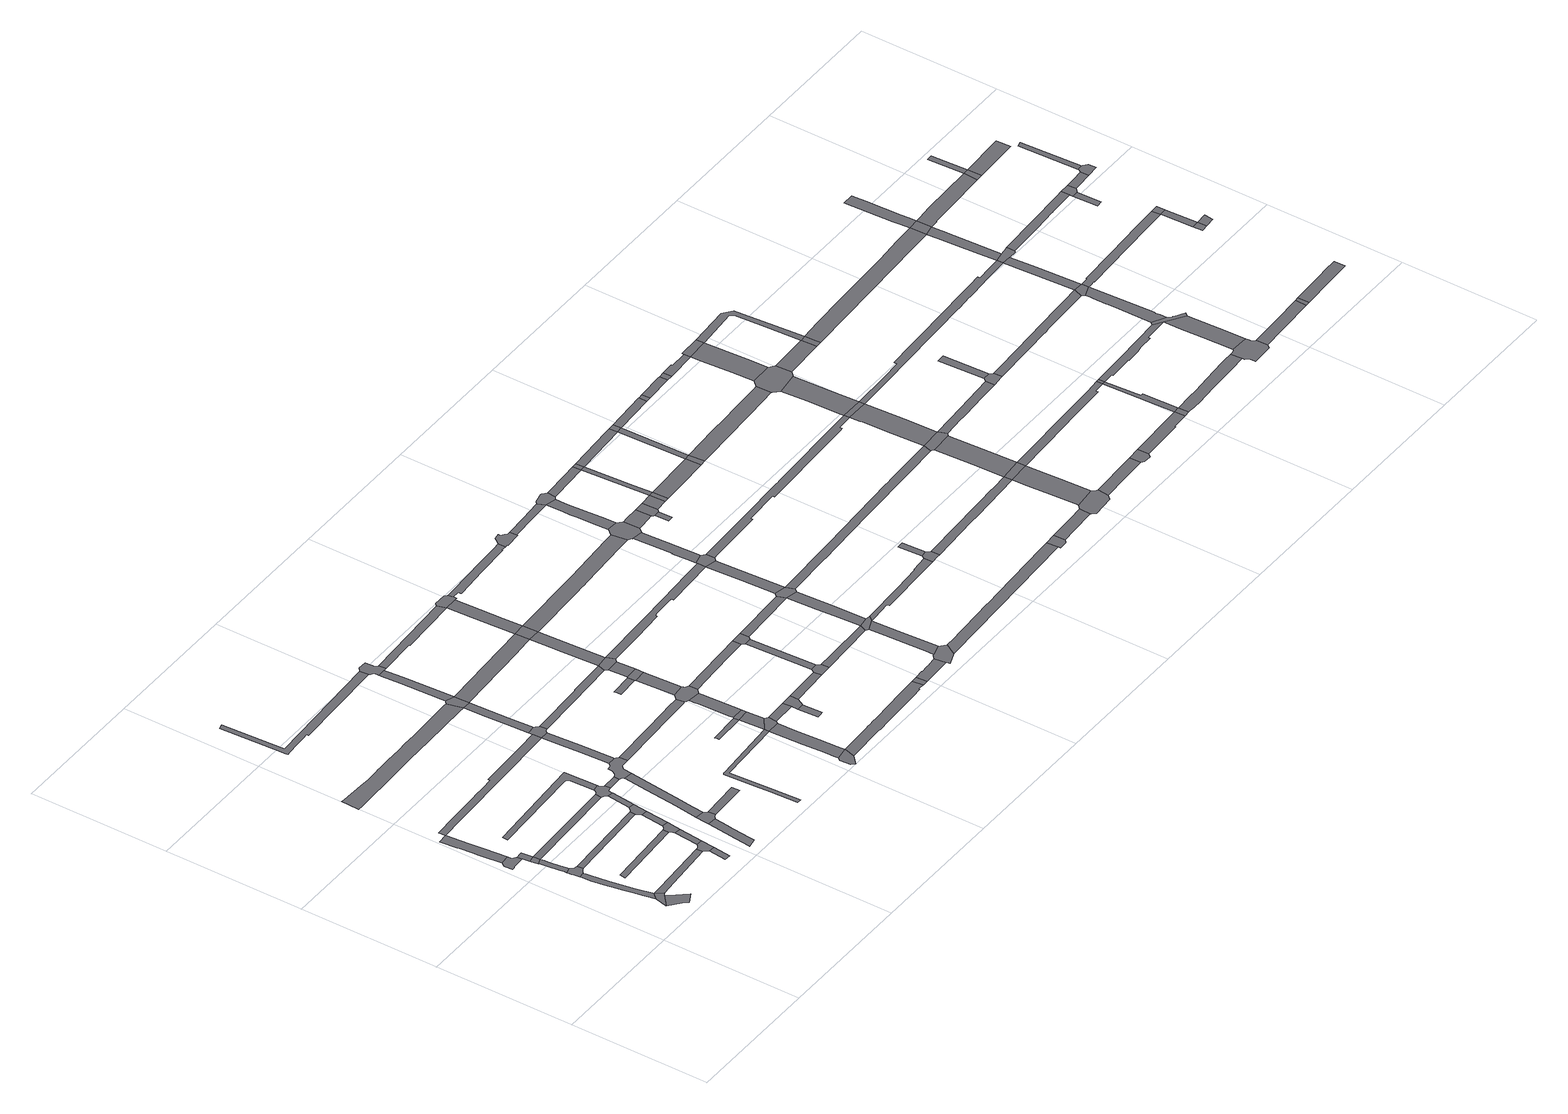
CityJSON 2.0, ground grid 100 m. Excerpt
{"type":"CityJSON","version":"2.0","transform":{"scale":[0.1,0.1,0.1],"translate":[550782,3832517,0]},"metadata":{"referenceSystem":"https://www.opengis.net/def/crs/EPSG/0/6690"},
"CityObjects":{
"road1":{"type":"Road","geometry":[{"type":"MultiSurface","lod":"1","boundaries":[[[0,1,2,3,4,5,6,7]]]}]},
"road2":{"type":"Road","geometry":[{"type":"MultiSurface","lod":"1","boundaries":[[[8,9,4,3,10,11,12,13]]]}]},
"road3":{"type":"Road","attributes":{"RoadStructureAttribute.sectionType":"1"},"geometry":[{"type":"MultiSurface","lod":"1","boundaries":[[[14,15,16,17,18,19,20,21,22,23,24,25,26,27,28,29,30,31,32,2,1]]]}]},
"road4":{"type":"Road","geometry":[{"type":"MultiSurface","lod":"1","boundaries":[[[33,34,35,36,37,38,39,40,41,42,43,44,45,46,47,48,49,50]]]}]},
"road5":{"type":"Road","geometry":[{"type":"MultiSurface","lod":"1","boundaries":[[[51,52,53,54,55,56,57,58,59,23,22,60,61,62,63]]]}]},
"road6":{"type":"Road","attributes":{"RoadStructureAttribute.sectionType":"1"},"geometry":[{"type":"MultiSurface","lod":"1","boundaries":[[[64,65,66,67,68,69,70,71,72,73,74,55,54]]]}]},
"road7":{"type":"Road","attributes":{"RoadStructureAttribute.sectionType":"1"},"geometry":[{"type":"MultiSurface","lod":"1","boundaries":[[[75,76,77,78,79,80,81,82,83,37,36]]]}]},
"road8":{"type":"Road","geometry":[{"type":"MultiSurface","lod":"1","boundaries":[[[84,85,68,67]]]}]},
"road9":{"type":"Road","attributes":{"RoadStructureAttribute.sectionType":"1"},"geometry":[{"type":"MultiSurface","lod":"1","boundaries":[[[86,87,88,89,50,49,90,85,84]]]}]},
"road10":{"type":"Road","attributes":{"RoadStructureAttribute.sectionType":"1"},"geometry":[{"type":"MultiSurface","lod":"1","boundaries":[[[91,92,93,7,6,94,95]]]}]},
"road11":{"type":"Road","attributes":{"RoadStructureAttribute.sectionType":"1"},"geometry":[{"type":"MultiSurface","lod":"1","boundaries":[[[96,97,98,99]]]}]},
"road12":{"type":"Road","attributes":{"RoadStructureAttribute.sectionType":"1"},"geometry":[{"type":"MultiSurface","lod":"1","boundaries":[[[100,63,62,101]]]}]},
"road13":{"type":"Road","attributes":{"RoadStructureAttribute.sectionType":"1"},"geometry":[{"type":"MultiSurface","lod":"1","boundaries":[[[102,84,67,103]]]}]},
"road14":{"type":"Road","attributes":{"RoadStructureAttribute.sectionType":"1"},"geometry":[{"type":"MultiSurface","lod":"1","boundaries":[[[104,105,106,107]]]}]},
"road15":{"type":"Road","geometry":[{"type":"MultiSurface","lod":"1","boundaries":[[[108,109,110,92,91,95,111,104,107,112,113]]]}]},
"road16":{"type":"Road","attributes":{"RoadStructureAttribute.sectionType":"1"},"geometry":[{"type":"MultiSurface","lod":"1","boundaries":[[[114,115,116,117,118,119,120,121,122,123]]]}]},
"road17":{"type":"Road","attributes":{"RoadStructureAttribute.sectionType":"1"},"geometry":[{"type":"MultiSurface","lod":"1","boundaries":[[[124,108,113,125]]]}]},
"road18":{"type":"Road","geometry":[{"type":"MultiSurface","lod":"1","boundaries":[[[126,127,96,99,128,124,125,129]]]}]},
"road19":{"type":"Road","attributes":{"RoadStructureAttribute.sectionType":"1"},"geometry":[{"type":"MultiSurface","lod":"1","boundaries":[[[130,126,129,131]]]}]},
"road20":{"type":"Road","attributes":{"RoadStructureAttribute.sectionType":"1"},"geometry":[{"type":"MultiSurface","lod":"1","boundaries":[[[132,133,134,135,136,137,138,139,140,141,142,143,144,145,77,146,147,148,149,150,151]]]}]},
"road21":{"type":"Road","attributes":{"RoadStructureAttribute.sectionType":"1"},"geometry":[{"type":"MultiSurface","lod":"1","boundaries":[[[152,153,154,155,156,157,158,159,160,161,162]]]}]},
"road22":{"type":"Road","geometry":[{"type":"MultiSurface","lod":"1","boundaries":[[[163,164,165,100,101,130,131,166]]]}]},
"road23":{"type":"Road","attributes":{"RoadStructureAttribute.sectionType":"1"},"geometry":[{"type":"MultiSurface","lod":"1","boundaries":[[[167,163,166,168]]]}]},
"road24":{"type":"Road","geometry":[{"type":"MultiSurface","lod":"1","boundaries":[[[169,170,152,162,171,172,173,174]]]}]},
"road25":{"type":"Road","attributes":{"RoadStructureAttribute.sectionType":"1"},"geometry":[{"type":"MultiSurface","lod":"1","boundaries":[[[175,176,177,178,179,180,181,182,183,184,185,186,187,188,189,190,191,192,193,194,195,196,197,198,199,200,201]]]}]},
"road26":{"type":"Road","geometry":[{"type":"MultiSurface","lod":"1","boundaries":[[[202,203,204,123,122,205,206,102,103,207,208,167,168,209,210,211,212,213]]]}]},
"road27":{"type":"Road","attributes":{"RoadStructureAttribute.sectionType":"1"},"geometry":[{"type":"MultiSurface","lod":"1","boundaries":[[[214,215,216,217,169,174,218,219,220,221]]]}]},
"road28":{"type":"Road","attributes":{"RoadStructureAttribute.sectionType":"1"},"geometry":[{"type":"MultiSurface","lod":"1","boundaries":[[[213,212,222,223]]]}]},
"road29":{"type":"Road","attributes":{"RoadStructureAttribute.sectionType":"1"},"geometry":[{"type":"MultiSurface","lod":"1","boundaries":[[[224,225,173,172]]]}]},
"road30":{"type":"Road","geometry":[{"type":"MultiSurface","lod":"1","boundaries":[[[226,227,228,229,230,231,232,223,222,233,234,214,221,235,236,237,238,239,240,241,242]]]}]},
"road31":{"type":"Road","attributes":{"RoadStructureAttribute.sectionType":"1"},"geometry":[{"type":"MultiSurface","lod":"1","boundaries":[[[243,244,245,246,247,248,249,250,251,252,253,254,255,256,257,258]]]}]},
"road32":{"type":"Road","attributes":{"RoadStructureAttribute.sectionType":"1"},"geometry":[{"type":"MultiSurface","lod":"1","boundaries":[[[151,259,260,261,226,242,262,263]]]}]},
"road33":{"type":"Road","geometry":[{"type":"MultiSurface","lod":"1","boundaries":[[[264,265,266,267,132,151,263,268,269,270]]]}]},
"road34":{"type":"Road","attributes":{"RoadStructureAttribute.sectionType":"1"},"geometry":[{"type":"MultiSurface","lod":"1","boundaries":[[[200,271,272,273,267,266,274,275]]]}]},
"road35":{"type":"Road","geometry":[{"type":"MultiSurface","lod":"1","boundaries":[[[276,277,278,201,200,275,279]]]}]},
"road36":{"type":"Road","attributes":{"RoadStructureAttribute.sectionType":"1"},"geometry":[{"type":"MultiSurface","lod":"1","boundaries":[[[280,281,282,283,284,285,286,287,288,289,290]]]}]},
"road37":{"type":"Road","attributes":{"RoadStructureAttribute.sectionType":"1"},"geometry":[{"type":"MultiSurface","lod":"1","boundaries":[[[291,292,293,294,295,296,297,298,299,300,276,279]]]}]},
"road38":{"type":"Road","attributes":{"RoadStructureAttribute.sectionType":"1"},"geometry":[{"type":"MultiSurface","lod":"1","boundaries":[[[301,302,303,304,305,239,238,306,307,308,309,310,311]]]}]},
"road39":{"type":"Road","geometry":[{"type":"MultiSurface","lod":"1","boundaries":[[[312,313,314,258,257,315,316,317,296,295,318,319,320,321]]]}]},
"road40":{"type":"Road","geometry":[{"type":"MultiSurface","lod":"1","boundaries":[[[322,323,324,325,326,327]]]}]},
"road41":{"type":"Road","attributes":{"RoadStructureAttribute.sectionType":"1"},"geometry":[{"type":"MultiSurface","lod":"1","boundaries":[[[328,329,330,331,332]]]}]},
"road42":{"type":"Road","attributes":{"RoadStructureAttribute.sectionType":"1"},"geometry":[{"type":"MultiSurface","lod":"1","boundaries":[[[333,334,335,270,269,336,337]]]}]},
"road43":{"type":"Road","attributes":{"RoadStructureAttribute.sectionType":"1"},"geometry":[{"type":"MultiSurface","lod":"1","boundaries":[[[290,338,339,340,323,322,341,342,343,344,345]]]}]},
"road44":{"type":"Road","geometry":[{"type":"MultiSurface","lod":"1","boundaries":[[[346,280,290,345,347,348]]]}]},
"road45":{"type":"Road","attributes":{"RoadStructureAttribute.sectionType":"1"},"geometry":[{"type":"MultiSurface","lod":"1","boundaries":[[[349,332,280,346]]]}]},
"road46":{"type":"Road","attributes":{"RoadStructureAttribute.sectionType":"1"},"geometry":[{"type":"MultiSurface","lod":"1","boundaries":[[[350,351,352,279,275,353,354,355,356,357,358]]]}]},
"road47":{"type":"Road","geometry":[{"type":"MultiSurface","lod":"1","boundaries":[[[359,360,328,332,349]]]}]},
"road48":{"type":"Road","attributes":{"RoadStructureAttribute.sectionType":"1"},"geometry":[{"type":"MultiSurface","lod":"1","boundaries":[[[361,362,363,364,360,359,365,366]]]}]},
"road49":{"type":"Road","geometry":[{"type":"MultiSurface","lod":"1","boundaries":[[[367,368,369,370,371]]]}]},
"road50":{"type":"Road","geometry":[{"type":"MultiSurface","lod":"1","boundaries":[[[372,373,374,375,376,377,378,379,380,381,382,301,311,383,384,361,366,385,386,387]]]}]},
"road51":{"type":"Road","attributes":{"RoadStructureAttribute.sectionType":"1"},"geometry":[{"type":"MultiSurface","lod":"1","boundaries":[[[388,348,347,389]]]}]},
"road52":{"type":"Road","attributes":{"RoadStructureAttribute.sectionType":"1"},"geometry":[{"type":"MultiSurface","lod":"1","boundaries":[[[390,391,319,318,392,393,394]]]}]},
"road53":{"type":"Road","attributes":{"RoadStructureAttribute.sectionType":"1"},"geometry":[{"type":"MultiSurface","lod":"1","boundaries":[[[395,396,397,380,379]]]}]},
"road54":{"type":"Road","geometry":[{"type":"MultiSurface","lod":"1","boundaries":[[[398,399,400,401,402]]]}]},
"road55":{"type":"Road","geometry":[{"type":"MultiSurface","lod":"1","boundaries":[[[403,404,367,371,396,395]]]}]},
"road56":{"type":"Road","attributes":{"RoadStructureAttribute.sectionType":"1"},"geometry":[{"type":"MultiSurface","lod":"1","boundaries":[[[405,406,407,408,404,403]]]}]},
"road57":{"type":"Road","geometry":[{"type":"MultiSurface","lod":"1","boundaries":[[[409,388,389,402,401,410]]]}]},
"road58":{"type":"Road","geometry":[{"type":"MultiSurface","lod":"1","boundaries":[[[411,333,337,406,405,412,413]]]}]},
"road59":{"type":"Road","attributes":{"RoadStructureAttribute.sectionType":"1"},"geometry":[{"type":"MultiSurface","lod":"1","boundaries":[[[414,415,416,417,418,419,420,421,422,423,424,322,327,425,426,427,428,429,430,431,432,433,434]]]}]},
"road60":{"type":"Road","attributes":{"RoadStructureAttribute.sectionType":"1"},"geometry":[{"type":"MultiSurface","lod":"1","boundaries":[[[435,436,437,358,438,439,440,441,333,411]]]}]},
"road61":{"type":"Road","geometry":[{"type":"MultiSurface","lod":"1","boundaries":[[[442,350,358,437]]]}]},
"road62":{"type":"Road","attributes":{"RoadStructureAttribute.sectionType":"1"},"geometry":[{"type":"MultiSurface","lod":"1","boundaries":[[[443,409,410,444]]]}]},
"road63":{"type":"Road","attributes":{"RoadStructureAttribute.sectionType":"1"},"geometry":[{"type":"MultiSurface","lod":"1","boundaries":[[[445,446,447,448,387,386,449,450,451,452]]]}]},
"road64":{"type":"Road","attributes":{"RoadStructureAttribute.sectionType":"1"},"geometry":[{"type":"MultiSurface","lod":"1","boundaries":[[[394,453,454,455,350,442,456,457,458]]]}]},
"road65":{"type":"Road","geometry":[{"type":"MultiSurface","lod":"1","boundaries":[[[459,460,390,394,458,461,462,463,464,465,466]]]}]},
"road66":{"type":"Road","geometry":[{"type":"MultiSurface","lod":"1","boundaries":[[[467,468,469,470,443,444,471,472]]]}]},
"road67":{"type":"Road","attributes":{"RoadStructureAttribute.sectionType":"1"},"geometry":[{"type":"MultiSurface","lod":"1","boundaries":[[[473,474,469,468]]]}]},
"road68":{"type":"Road","geometry":[{"type":"MultiSurface","lod":"1","boundaries":[[[475,414,434,476,477,478]]]}]},
"road69":{"type":"Road","geometry":[{"type":"MultiSurface","lod":"1","boundaries":[[[479,445,452,474,473,480]]]}]},
"road70":{"type":"Road","attributes":{"RoadStructureAttribute.sectionType":"1"},"geometry":[{"type":"MultiSurface","lod":"1","boundaries":[[[481,482,483,484,485,486,475,478,487,488,489,490]]]}]},
"road71":{"type":"Road","attributes":{"RoadStructureAttribute.sectionType":"1"},"geometry":[{"type":"MultiSurface","lod":"1","boundaries":[[[491,492,493,494,495,496,411,413,497,498,499,500,501,502,503,504,505,506,507,508]]]}]},
"road72":{"type":"Road","attributes":{"RoadStructureAttribute.sectionType":"1"},"geometry":[{"type":"MultiSurface","lod":"1","boundaries":[[[509,510,472,471,511]]]}]},
"road73":{"type":"Road","attributes":{"RoadStructureAttribute.sectionType":"1"},"geometry":[{"type":"MultiSurface","lod":"1","boundaries":[[[512,513,514,515,516,517,465,464,518,519,520,521,522,523,524,525]]]}]},
"road74":{"type":"Road","attributes":{"RoadStructureAttribute.sectionType":"1"},"geometry":[{"type":"MultiSurface","lod":"1","boundaries":[[[526,527,528,442,437,529,530,531,532,533,534,535]]]}]},
"road75":{"type":"Road","geometry":[{"type":"MultiSurface","lod":"1","boundaries":[[[536,537,538,539,481,490,540,541,542,543,544,545,546,547,548,549]]]}]},
"road76":{"type":"Road","attributes":{"RoadStructureAttribute.sectionType":"1"},"geometry":[{"type":"MultiSurface","lod":"1","boundaries":[[[550,551,552,479,480,553,554,555,556,557]]]}]},
"road77":{"type":"Road","attributes":{"RoadStructureAttribute.sectionType":"1"},"geometry":[{"type":"MultiSurface","lod":"1","boundaries":[[[558,559,560,561,562,563,564,565,537,536]]]}]},
"road78":{"type":"Road","geometry":[{"type":"MultiSurface","lod":"1","boundaries":[[[566,567,509,511,561,560,568]]]}]},
"road79":{"type":"Road","attributes":{"RoadStructureAttribute.sectionType":"1"},"geometry":[{"type":"MultiSurface","lod":"1","boundaries":[[[557,569,570,571,509,567,572,573]]]}]},
"road80":{"type":"Road","geometry":[{"type":"MultiSurface","lod":"1","boundaries":[[[574,575,576,577,578,579,512,525,580,581,582,583,584]]]}]},
"road81":{"type":"Road","geometry":[{"type":"MultiSurface","lod":"1","boundaries":[[[585,586,550,557,573,587,588]]]}]},
"road82":{"type":"Road","attributes":{"RoadStructureAttribute.sectionType":"1"},"geometry":[{"type":"MultiSurface","lod":"1","boundaries":[[[508,589,590,585,588,591,592]]]}]},
"road83":{"type":"Road","geometry":[{"type":"MultiSurface","lod":"1","boundaries":[[[593,594,595,596,597,598,491,508,592,599,600,601]]]}]},
"road84":{"type":"Road","attributes":{"RoadStructureAttribute.sectionType":"1"},"geometry":[{"type":"MultiSurface","lod":"1","boundaries":[[[602,603,604,605,598,597,606,607,608]]]}]},
"road85":{"type":"Road","attributes":{"RoadStructureAttribute.sectionType":"1"},"geometry":[{"type":"MultiSurface","lod":"1","boundaries":[[[609,610,584,583,611,612]]]}]},
"road86":{"type":"Road","attributes":{"RoadStructureAttribute.sectionType":"1"},"geometry":[{"type":"MultiSurface","lod":"1","boundaries":[[[613,614,615,616,568,560,617,618,619,620,621,622,623,624]]]}]},
"road87":{"type":"Road","geometry":[{"type":"MultiSurface","lod":"1","boundaries":[[[625,626,627,526,535,628,629,630,602,608,631,632,633,634,635,636]]]}]},
"road88":{"type":"Road","attributes":{"RoadStructureAttribute.sectionType":"1"},"geometry":[{"type":"MultiSurface","lod":"1","boundaries":[[[637,638,639,640,641,642,643,644,645,549,548,646,647,648,649,650,651,652,653,654,655,656]]]}]},
"road89":{"type":"Road","attributes":{"RoadStructureAttribute.sectionType":"1"},"geometry":[{"type":"MultiSurface","lod":"1","boundaries":[[[612,657,658,659,660,625,636,661,662,663,664,665,666]]]}]},
"road90":{"type":"Road","attributes":{"RoadStructureAttribute.sectionType":"1"},"geometry":[{"type":"MultiSurface","lod":"1","boundaries":[[[667,668,634,633,669,670]]]}]},
"road91":{"type":"Road","geometry":[{"type":"MultiSurface","lod":"1","boundaries":[[[671,672,673,674,609,612,666,675,676,677,678]]]}]},
"road92":{"type":"Road","geometry":[{"type":"MultiSurface","lod":"1","boundaries":[[[679,680,681,682,683]]]}]},
"road93":{"type":"Road","geometry":[{"type":"MultiSurface","lod":"1","boundaries":[[[684,685,667,670,686,683,682,687,688]]]}]},
"road94":{"type":"Road","attributes":{"RoadStructureAttribute.sectionType":"1"},"geometry":[{"type":"MultiSurface","lod":"1","boundaries":[[[689,684,688,690]]]}]},
"road95":{"type":"Road","geometry":[{"type":"MultiSurface","lod":"1","boundaries":[[[691,692,613,624,693,694,695]]]}]},
"road96":{"type":"Road","attributes":{"RoadStructureAttribute.sectionType":"1"},"geometry":[{"type":"MultiSurface","lod":"1","boundaries":[[[696,697,698,678,677,699,700,701,702,703,704]]]}]},
"road97":{"type":"Road","geometry":[{"type":"MultiSurface","lod":"1","boundaries":[[[705,706,707,692,691]]]}]},
"road98":{"type":"Road","geometry":[{"type":"MultiSurface","lod":"1","boundaries":[[[708,689,690,709]]]}]},
"road99":{"type":"Road","attributes":{"RoadStructureAttribute.sectionType":"1"},"geometry":[{"type":"MultiSurface","lod":"1","boundaries":[[[710,711,704,689,708]]]}]},
"road100":{"type":"Road","geometry":[{"type":"MultiSurface","lod":"1","boundaries":[[[712,696,704,711]]]}]},
"road101":{"type":"Road","attributes":{"RoadStructureAttribute.sectionType":"1"},"geometry":[{"type":"MultiSurface","lod":"1","boundaries":[[[713,714,715,716,717,718,588,587,719,720,721,722,723,724,725,726,727]]]}]},
"road102":{"type":"Road","attributes":{"RoadStructureAttribute.sectionType":"1"},"geometry":[{"type":"MultiSurface","lod":"1","boundaries":[[[728,708,709,729,730]]]}]},
"road103":{"type":"Road","geometry":[{"type":"MultiSurface","lod":"1","boundaries":[[[731,637,656,732,733,734,735]]]}]},
"road104":{"type":"Road","attributes":{"RoadStructureAttribute.sectionType":"1"},"geometry":[{"type":"MultiSurface","lod":"1","boundaries":[[[736,737,738,739,740,741,742,743,744,745,746,747,748,749,750,751,601,600,752,753,754,755,756,757,758,759,760,761,762,763,764,765]]]}]},
"road105":{"type":"Road","attributes":{"RoadStructureAttribute.sectionType":"1"},"geometry":[{"type":"MultiSurface","lod":"1","boundaries":[[[766,767,768,712,711,769,770]]]}]},
"road106":{"type":"Road","attributes":{"RoadStructureAttribute.sectionType":"1"},"geometry":[{"type":"MultiSurface","lod":"1","boundaries":[[[771,772,773,774,775,776,777,778,779,780,695,694,781,782,783,784,785,786]]]}]},
"road107":{"type":"Road","geometry":[{"type":"MultiSurface","lod":"1","boundaries":[[[787,728,730,788]]]}]},
"road108":{"type":"Road","attributes":{"RoadStructureAttribute.sectionType":"1"},"geometry":[{"type":"MultiSurface","lod":"1","boundaries":[[[789,770,728,787]]]}]},
"road109":{"type":"Road","attributes":{"RoadStructureAttribute.sectionType":"1"},"geometry":[{"type":"MultiSurface","lod":"1","boundaries":[[[790,791,792,793,794,795,731,735,796,797]]]}]},
"road110":{"type":"Road","geometry":[{"type":"MultiSurface","lod":"1","boundaries":[[[798,766,770,789]]]}]},
"road111":{"type":"Road","attributes":{"RoadStructureAttribute.sectionType":"1"},"geometry":[{"type":"MultiSurface","lod":"1","boundaries":[[[799,800,801,802,798,789,803]]]}]},
"road112":{"type":"Road","geometry":[{"type":"MultiSurface","lod":"1","boundaries":[[[804,805,806,807,790,797,808,809,810,811,812]]]}]},
"road113":{"type":"Road","attributes":{"RoadStructureAttribute.sectionType":"1"},"geometry":[{"type":"MultiSurface","lod":"1","boundaries":[[[813,814,815,816,817,818,787,788,819,820,821,822,823,824,825,826]]]}]},
"road114":{"type":"Road","attributes":{"RoadStructureAttribute.sectionType":"1"},"geometry":[{"type":"MultiSurface","lod":"1","boundaries":[[[827,828,829,830,786,831,832,833,834,835,836,807,806]]]}]},
"road115":{"type":"Road","geometry":[{"type":"MultiSurface","lod":"1","boundaries":[[[837,799,803,838]]]}]},
"road116":{"type":"Road","geometry":[{"type":"MultiSurface","lod":"1","boundaries":[[[839,771,786,830]]]}]},
"road117":{"type":"Road","attributes":{"RoadStructureAttribute.sectionType":"1"},"geometry":[{"type":"MultiSurface","lod":"1","boundaries":[[[840,841,842,843,771,839]]]}]},
"road118":{"type":"Road","attributes":{"RoadStructureAttribute.sectionType":"1"},"geometry":[{"type":"MultiSurface","lod":"1","boundaries":[[[844,845,846,837,838,847]]]}]},
"road119":{"type":"Road","geometry":[{"type":"MultiSurface","lod":"1","boundaries":[[[848,713,727,849,842,841,850,851]]]}]},
"road120":{"type":"Road","attributes":{"RoadStructureAttribute.sectionType":"1"},"geometry":[{"type":"MultiSurface","lod":"1","boundaries":[[[852,853,812,811,854,855,856]]]}]},
"road121":{"type":"Road","attributes":{"RoadStructureAttribute.sectionType":"1"},"geometry":[{"type":"MultiSurface","lod":"1","boundaries":[[[765,857,858,859,860,861,713,848,862,863,864]]]}]},
"road122":{"type":"Road","geometry":[{"type":"MultiSurface","lod":"1","boundaries":[[[865,844,847,866]]]}]},
"road123":{"type":"Road","geometry":[{"type":"MultiSurface","lod":"1","boundaries":[[[736,765,864,867]]]}]},
"road124":{"type":"Road","attributes":{"RoadStructureAttribute.sectionType":"1"},"geometry":[{"type":"MultiSurface","lod":"1","boundaries":[[[868,869,870,871,872,873,736,867]]]}]},
"road125":{"type":"Road","attributes":{"RoadStructureAttribute.sectionType":"1"},"geometry":[{"type":"MultiSurface","lod":"1","boundaries":[[[874,875,876,865,866,877,878]]]}]},
"road126":{"type":"Road","geometry":[{"type":"MultiSurface","lod":"1","boundaries":[[[879,852,856,880,881,882,883,884]]]}]},
"road127":{"type":"Road","geometry":[{"type":"MultiSurface","lod":"1","boundaries":[[[885,886,887,813,826,888,871,870,889,890,891]]]}]},
"road128":{"type":"Road","attributes":{"RoadStructureAttribute.sectionType":"1"},"geometry":[{"type":"MultiSurface","lod":"1","boundaries":[[[892,893,877,894,895,887,886]]]}]},
"road129":{"type":"Road","attributes":{"RoadStructureAttribute.sectionType":"1"},"geometry":[{"type":"MultiSurface","lod":"1","boundaries":[[[896,897,848,851,898,899,900,901,902,903,904,905]]]}]},
"road130":{"type":"Road","attributes":{"RoadStructureAttribute.sectionType":"1"},"geometry":[{"type":"MultiSurface","lod":"1","boundaries":[[[906,907,908,909,910,839,830,911,912,913,914,915,916,917,918]]]}]},
"road131":{"type":"Road","geometry":[{"type":"MultiSurface","lod":"1","boundaries":[[[919,920,878,877,893]]]}]},
"road132":{"type":"Road","attributes":{"RoadStructureAttribute.sectionType":"1"},"geometry":[{"type":"MultiSurface","lod":"1","boundaries":[[[921,922,923,924,925,926,879,884,927,928,929,930]]]}]},
"road133":{"type":"Road","attributes":{"RoadStructureAttribute.sectionType":"1"},"geometry":[{"type":"MultiSurface","lod":"1","boundaries":[[[931,932,933,934,935,891,890,936]]]}]},
"road134":{"type":"Road","attributes":{"RoadStructureAttribute.sectionType":"1"},"geometry":[{"type":"MultiSurface","lod":"1","boundaries":[[[937,938,939,940,941,919,893,942,943,944,945,932,946]]]}]},
"road135":{"type":"Road","geometry":[{"type":"MultiSurface","lod":"1","boundaries":[[[947,948,896,905,949,950,951]]]}]},
"road136":{"type":"Road","geometry":[{"type":"MultiSurface","lod":"1","boundaries":[[[952,953,946,932,931,936,954]]]}]},
"road137":{"type":"Road","geometry":[{"type":"MultiSurface","lod":"1","boundaries":[[[955,921,930,956]]]}]},
"road138":{"type":"Road","attributes":{"RoadStructureAttribute.sectionType":"1"},"geometry":[{"type":"MultiSurface","lod":"1","boundaries":[[[957,958,959,948,947]]]}]},
"road139":{"type":"Road","attributes":{"RoadStructureAttribute.sectionType":"1"},"geometry":[{"type":"MultiSurface","lod":"1","boundaries":[[[960,961,962,918,963,921,955]]]}]},
"road140":{"type":"Road","geometry":[{"type":"MultiSurface","lod":"1","boundaries":[[[964,906,918,962]]]}]},
"road141":{"type":"Road","attributes":{"RoadStructureAttribute.sectionType":"1"},"geometry":[{"type":"MultiSurface","lod":"1","boundaries":[[[965,966,967,968,969,970,971,972,973,974,867,864,975,976,977,978,979,980,981,982,983,984,985,986,987,988,989]]]}]},
"road142":{"type":"Road","attributes":{"RoadStructureAttribute.sectionType":"1"},"geometry":[{"type":"MultiSurface","lod":"1","boundaries":[[[990,991,992,993,994,995,996,997,998,999,955,956,1000,1001,1002,1003,1004,1005,1006,1007,1008,1009,1010,1011]]]}]},
"road143":{"type":"Road","attributes":{"RoadStructureAttribute.sectionType":"1"},"geometry":[{"type":"MultiSurface","lod":"1","boundaries":[[[1012,1013,1014,1015,1016,1017,1018,1019,951,950,1020,1021,1022,1023,1024,1025,1026]]]}]},
"road144":{"type":"Road","attributes":{"RoadStructureAttribute.sectionType":"1"},"geometry":[{"type":"MultiSurface","lod":"1","boundaries":[[[1027,1028,1029,964,962,1030,1031,1032,1033,1034,1035,1036,1037,1038,1039,1040,1041,1042,1043,1044]]]}]},
"road145":{"type":"Road","attributes":{"RoadStructureAttribute.sectionType":"1"},"geometry":[{"type":"MultiSurface","lod":"1","boundaries":[[[1045,1046,1047,1048,1049,1050,1051,1052,946,953,952,954,1053,1054,1055,1056]]]}]},
"road146":{"type":"Road","geometry":[{"type":"MultiSurface","lod":"1","boundaries":[[[1057,1058,1059,1060,1061,990,1011,1062,1063,1064,1065,1066,1067,1068,1069,1070,1071,1072]]]}]},
"road147":{"type":"Road","attributes":{"RoadStructureAttribute.sectionType":"1"},"geometry":[{"type":"MultiSurface","lod":"1","boundaries":[[[1044,1073,1074,1075,1076,1057,1072,1077,1078]]]}]},
"road148":{"type":"Road","geometry":[{"type":"MultiSurface","lod":"1","boundaries":[[[1079,1027,1044,1078,1080,1081,1082,1083,1084]]]}]},
"road149":{"type":"Road","attributes":{"RoadStructureAttribute.sectionType":"1"},"geometry":[{"type":"MultiSurface","lod":"1","boundaries":[[[1085,1086,1087,1088,1089,1090,1091,1092,1093,1094,1079,1084]]]}]},
"road150":{"type":"Road","geometry":[{"type":"MultiSurface","lod":"1","boundaries":[[[1012,1026,1095,1089,1088,1096,1097]]]}]},
"road151":{"type":"Road","attributes":{"RoadStructureAttribute.sectionType":"1"},"geometry":[{"type":"MultiSurface","lod":"1","boundaries":[[[1098,1099,1067,1066,1100,1101,1102,1103]]]}]},
"road152":{"type":"Road","attributes":{"RoadStructureAttribute.sectionType":"1"},"geometry":[{"type":"MultiSurface","lod":"1","boundaries":[[[988,1104,1012,1097,1105,1106]]]}]},
"road153":{"type":"Road","geometry":[{"type":"MultiSurface","lod":"1","boundaries":[[[1107,1108,1109,1110,1111,989,988,1106,1112,1113]]]}]},
"road154":{"type":"Road","attributes":{"RoadStructureAttribute.sectionType":"1"},"geometry":[{"type":"MultiSurface","lod":"1","boundaries":[[[1114,1115,1116,1117,1056,1118,1119,1120,1121,989,1111]]]}]},
"road155":{"type":"Road","geometry":[{"type":"MultiSurface","lod":"1","boundaries":[[[1122,1045,1056,1117]]]}]},
"road156":{"type":"Road","geometry":[{"type":"MultiSurface","lod":"1","boundaries":[[[1123,1098,1103,1124]]]}]},
"road157":{"type":"Road","attributes":{"RoadStructureAttribute.sectionType":"1"},"geometry":[{"type":"MultiSurface","lod":"1","boundaries":[[[1125,1126,1127,1128,1129,1130,1131,1132,1133,1134,1045,1122]]]}]},
"road158":{"type":"Road","attributes":{"RoadStructureAttribute.sectionType":"1"},"geometry":[{"type":"MultiSurface","lod":"1","boundaries":[[[1135,1136,1137,1138,1139,1140,1096,1088,1141,1142,1143,1144,1145,1146,1147]]]}]},
"road159":{"type":"Road","attributes":{"RoadStructureAttribute.sectionType":"1"},"geometry":[{"type":"MultiSurface","lod":"1","boundaries":[[[1148,1149,1150,1151,1152,1153,1154,1123,1124,1155,1156,1157,1158]]]}]},
"road160":{"type":"Road","attributes":{"RoadStructureAttribute.sectionType":"1"},"geometry":[{"type":"MultiSurface","lod":"1","boundaries":[[[1159,1160,1161,1107,1113,1162,1163,1164,1165,1166,1167]]]}]},
"road161":{"type":"Road","attributes":{"RoadStructureAttribute.sectionType":"1"},"geometry":[{"type":"MultiSurface","lod":"1","boundaries":[[[1168,1169,1170,1171,1172,1122,1117,1173,1174,1175,1176,1177]]]}]},
"road162":{"type":"Road","geometry":[{"type":"MultiSurface","lod":"1","boundaries":[[[1178,1179,1180,1181]]]}]},
"road163":{"type":"Road","attributes":{"RoadStructureAttribute.sectionType":"1"},"geometry":[{"type":"MultiSurface","lod":"1","boundaries":[[[1182,1147,1183,1179,1178]]]}]},
"road164":{"type":"Road","geometry":[{"type":"MultiSurface","lod":"1","boundaries":[[[1184,1185,1186,1187]]]}]},
"road165":{"type":"Road","geometry":[{"type":"MultiSurface","lod":"1","boundaries":[[[1188,1168,1177,1189]]]}]},
"road166":{"type":"Road","geometry":[{"type":"MultiSurface","lod":"1","boundaries":[[[1190,1191,1178,1181]]]}]},
"road167":{"type":"Road","geometry":[{"type":"MultiSurface","lod":"1","boundaries":[[[1192,1135,1147,1182]]]}]},
"road168":{"type":"Road","geometry":[{"type":"MultiSurface","lod":"1","boundaries":[[[1193,1159,1167,1187,1186,1194]]]}]},
"road169":{"type":"Road","attributes":{"RoadStructureAttribute.sectionType":"1"},"geometry":[{"type":"MultiSurface","lod":"1","boundaries":[[[1195,1196,1197,1168,1188]]]}]},
"road170":{"type":"Road","attributes":{"RoadStructureAttribute.sectionType":"1"},"geometry":[{"type":"MultiSurface","lod":"1","boundaries":[[[1198,1199,1200,1193,1194,1201,1202]]]}]},
"road171":{"type":"Road","geometry":[{"type":"MultiSurface","lod":"1","boundaries":[[[1203,1204,1188,1189,1205,1206]]]}]},
"road172":{"type":"Road","geometry":[{"type":"MultiSurface","lod":"1","boundaries":[[[1207,1208,1209,1210,1198,1202,1211,1212]]]}]},
"road173":{"type":"Road","attributes":{"RoadStructureAttribute.sectionType":"1"},"geometry":[{"type":"MultiSurface","lod":"1","boundaries":[[[1213,1214,1209,1208]]]}]}
},
"vertices":[
[344,305,0],[345,306,0],[310,266,0],[287,177,0],[366,248,0],[369,250,0],[386,258,0],[345,305,0],
[377,222,0],[376,224,0],[364,112,0],[392,84,0],[394,81,0],[467,121,0],
[344,308,0],[343,311,0],[341,319,0],[318,424,0],[291,576,0],[278,653,0],[265,760,0],[264,763,0],[263,776,0],[223,772,0],[225,758,0],[225,756,0],[229,696,0],[235,639,0],[246,582,0],[253,542,0],[264,488,0],[277,423,0],[294,343,0],
[157,1201,0],[136,1220,0],[136,1222,0],[134,1248,0],[65,1241,0],[66,1240,0],[51,1219,0],[46,1213,0],[50,1151,0],[67,1152,0],[68,1158,0],[82,1159,0],[83,1159,0],[93,1160,0],[115,1161,0],[151,1163,0],[169,1164,0],[161,1197,0],
[278,849,0],[268,854,0],[260,862,0],[251,873,0],[213,859,0],[214,845,0],[215,838,0],[216,828,0],[218,813,0],[271,784,0],[284,794,0],[301,802,0],[296,844,0],
[243,944,0],[235,1008,0],[231,1043,0],[227,1069,0],[184,1053,0],[189,1053,0],[195,1003,0],[199,974,0],[204,940,0],[207,907,0],[211,880,0],
[118,1406,0],[108,1520,0],[94,1680,0],[23,1673,0],[35,1552,0],[36,1535,0],[45,1445,0],[49,1399,0],[52,1367,0],
[221,1117,0],[176,1110,0],
[218,1139,0],[211,1200,0],[189,1199,0],[168,1197,0],[169,1161,0],
[848,335,0],[848,336,0],[413,308,0],[491,265,0],[851,292,0],
[888,610,0],[378,580,0],[371,537,0],[886,567,0],
[920,878,0],[916,838,0],
[940,1145,0],[935,1100,0],
[879,260,0],[864,135,0],[907,130,0],[921,255,0],
[888,360,0],[873,345,0],[861,337,0],[871,269,0],[923,270,0],[933,355,0],
[1010,1426,0],[275,1381,0],[271,1341,0],[935,1375,0],[948,1373,0],[955,1368,0],[963,1360,0],[965,1346,0],[972,1181,0],[1017,1186,0],
[906,533,0],[952,528,0],
[918,633,0],[905,620,0],[898,558,0],[963,628,0],
[936,800,0],[982,795,0],
[1207,1794,0],[1059,1787,0],[1021,1785,0],[691,1770,0],[691,1766,0],[692,1757,0],[692,1756,0],[600,1752,0],[522,1748,0],[521,1748,0],[496,1746,0],[379,1741,0],[265,1736,0],[89,1728,0],[265,1688,0],[427,1695,0],[648,1705,0],[868,1715,0],[1068,1724,0],[1210,1730,0],
[1093,415,0],[1076,271,0],[1073,244,0],[1054,86,0],[1054,84,0],[1119,96,0],[1124,142,0],[1137,256,0],[1139,272,0],[1144,313,0],[1155,408,0],
[950,905,0],[942,895,0],[933,883,0],[993,901,0],
[971,1073,0],[1012,1069,0],
[1104,512,0],[1096,445,0],[1178,427,0],[1193,428,0],[1190,483,0],[1166,505,0],
[1134,2399,0],[932,2393,0],[790,2389,0],[694,2387,0],[617,2385,0],[561,2383,0],[503,2382,0],[409,2380,0],[391,2380,0],[364,2378,0],[271,2375,0],[204,2379,0],[130,2382,0],[104,2384,0],[36,2388,0],[7,2390,0],[3,2259,0],[45,2260,0],[77,2261,0],[120,2262,0],[131,2262,0],[335,2268,0],[586,2276,0],[792,2282,0],[1140,2289,0],[1183,2290,0],[1154,2399,0],
[1030,1156,0],[1025,1164,0],[1017,1174,0],[967,1166,0],[960,1156,0],[955,1095,0],[966,1086,0],[1013,1079,0],[1015,1101,0],[1028,1106,0],[1044,1107,0],[1042,1149,0],
[1171,1087,0],[1171,1084,0],[1151,914,0],[1124,677,0],[1176,589,0],[1192,724,0],[1219,955,0],[1233,1080,0],
[1145,1110,0],[1147,1150,0],
[1470,442,0],[1467,497,0],
[1237,1250,0],[1219,1228,0],[1210,1227,0],[1190,1225,0],[1186,1192,0],[1172,1165,0],[1160,1157,0],[1158,1105,0],[1167,1098,0],[1241,1148,0],[1252,1158,0],[1262,1169,0],[1325,1172,0],[1318,1231,0],[1305,1242,0],[1301,1245,0],[1296,1248,0],
[236,2968,0],[210,3418,0],[174,3406,0],[197,2966,0],[198,2942,0],[198,2941,0],[199,2933,0],[200,2919,0],[219,2922,0],[314,2928,0],[384,2931,0],[427,2934,0],[427,2922,0],[742,2935,0],[1123,2952,0],[1116,3013,0],
[1218,1587,0],[1225,1453,0],[1230,1359,0],[1283,1500,0],[1270,1730,0],
[1283,1815,0],[1276,1819,0],[1266,1826,0],[1206,1823,0],[1282,1748,0],[1300,1749,0],[1297,1804,0],
[1184,2269,0],[1189,2151,0],[1197,1982,0],[1257,2009,0],[1243,2286,0],
[1177,2420,0],[1168,2412,0],[1167,2410,0],[1239,2397,0],
[2046,650,0],[1564,618,0],[1554,618,0],[1544,611,0],[1559,353,0],[1565,276,0],[1572,80,0],[1602,81,0],[1593,276,0],[1573,588,0],[2048,618,0],
[1238,2410,0],[1219,2740,0],[1216,2807,0],[1212,2879,0],[1211,2896,0],[1153,2894,0],[1154,2877,0],[1157,2810,0],[1160,2740,0],[1175,2448,0],
[1982,1263,0],[1961,1262,0],[1917,1260,0],[1811,1255,0],[1653,1247,0],[1447,1178,0],[1519,1181,0],[1624,1187,0],[1773,1194,0],[1965,1203,0],[1992,1204,0],
[1144,3037,0],[1135,3029,0],[1128,3023,0],[1133,2943,0],[1140,2937,0],[1152,2927,0],[1235,2897,0],[1228,2951,0],[1209,2965,0],[1205,3035,0],
[2162,133,0],[2073,120,0],[2055,102,0],[2061,22,0],[2084,1,0],[2141,57,0],
[2027,866,0],[1808,856,0],[1809,841,0],[1810,826,0],[2037,833,0],
[1986,1838,0],[1711,1827,0],[1711,1821,0],[1598,1766,0],[1968,1783,0],
[2060,376,0],[2068,219,0],[2072,151,0],[2161,155,0],[2159,193,0],[2153,324,0],[2144,494,0],[2138,617,0],
[2134,714,0],[2152,635,0],[2158,696,0],
[2128,837,0],
[1956,2436,0],[1590,2416,0],[1259,2398,0],[1248,2291,0],[1253,2292,0],[1596,2310,0],[1822,2323,0],[1823,2323,0],[1961,2330,0],
[2126,873,0],[2035,871,0],
[2019,1192,0],[2021,1158,0],[2023,1124,0],[2033,906,0],[2111,1162,0],[2110,1181,0],
[1991,1625,0],[1831,1618,0],[1832,1592,0],[1834,1567,0],[1993,1575,0],
[2132,1273,0],[2127,1274,0],[2121,1277,0],[2118,1280,0],[2117,1280,0],[2111,1285,0],[2107,1293,0],[2103,1304,0],[2014,1295,0],[1993,1274,0],[1992,1273,0],[2003,1199,0],[2007,1197,0],[2130,1202,0],[2139,1211,0],[2139,1271,0],
[2320,702,0],[2323,640,0],
[1908,2985,0],[1234,2950,0],[1501,2910,0],[1502,2904,0],[1929,2926,0],
[2090,1575,0],[2000,1570,0],[2000,1561,0],
[2332,449,0],[2356,450,0],[2382,452,0],[2374,594,0],[2325,591,0],
[2087,1634,0],[1997,1629,0],
[2080,1769,0],[1990,1765,0],[1996,1641,0],[1996,1634,0],
[2403,705,0],[2405,647,0],
[2076,1849,0],[2093,1784,0],[2099,1790,0],
[2940,169,0],[2822,164,0],[2802,163,0],[2664,156,0],[2533,150,0],[2504,149,0],[2502,149,0],[2440,146,0],[2439,146,0],[2395,144,0],[2278,138,0],[2153,57,0],[2424,68,0],[2440,66,0],[2444,65,0],[2447,65,0],[2536,69,0],[2826,84,0],[2905,88,0],[2905,94,0],[2953,97,0],
[2076,1853,0],[2064,2098,0],[2052,2332,0],[1969,2180,0],[1971,2128,0],[1972,2127,0],[1986,1851,0],
[2045,2441,0],
[2677,716,0],[2680,661,0],
[2648,1296,0],[2511,1289,0],[2483,1288,0],[2482,1288,0],[2344,1222,0],[2524,1231,0],[2560,1232,0],[2651,1237,0],
[1930,2921,0],[1940,2747,0],[1948,2568,0],[2038,2585,0],[2030,2748,0],[2021,2926,0],
[1928,3006,0],[1914,2991,0],[2036,2927,0],[2040,2927,0],[2039,2948,0],[2039,2950,0],[2032,2986,0],[2018,3002,0],
[2759,725,0],[2745,745,0],[2693,743,0],[2680,721,0],[2766,665,0],[2764,720,0],
[2722,1220,0],[2670,1217,0],
[2990,171,0],[2953,91,0],[2958,91,0],[2993,92,0],
[2734,1300,0],[2737,1241,0],
[3199,180,0],[3138,177,0],[3138,175,0],[3109,175,0],[3054,171,0],[3054,175,0],[2995,93,0],[3059,96,0],[3207,104,0],[3210,104,0],
[3151,1902,0],[2997,1894,0],[2905,1889,0],[2538,1871,0],[2504,1869,0],[2503,1869,0],[2354,1802,0],[2461,1808,0],[2462,1808,0],[2588,1814,0],[2589,1828,0],[2597,1829,0],[2597,1832,0],[2765,1840,0],[2765,1837,0],[2776,1839,0],[2777,1822,0],[3154,1842,0],
[3210,735,0],[2871,724,0],[3193,687,0],
[2621,3014,0],[2563,3011,0],[2426,3005,0],[2416,3004,0],[2093,2989,0],[2035,2986,0],[2094,2953,0],[2094,2951,0],[2096,2933,0],[2096,2929,0],[2338,2943,0],[2584,2956,0],[2584,2963,0],[2624,2964,0],
[3082,2494,0],[3013,2490,0],[2611,2465,0],[2479,2350,0],[2480,2350,0],[2576,2354,0],[2577,2354,0],[2617,2356,0],[3002,2379,0],[3102,2385,0],
[3314,229,0],[3235,207,0],[3225,208,0],[3201,182,0],[3211,103,0],[3213,101,0],[3215,98,0],[3218,94,0],[3218,88,0],[3218,85,0],[3218,83,0],[3217,76,0],[3309,111,0],[3356,194,0],
[3157,1321,0],[2986,1313,0],[2892,1308,0],[2765,1242,0],[2923,1250,0],[2924,1250,0],[2941,1251,0],[3183,1263,0],
[3314,234,0],[3300,521,0],[3291,707,0],[3212,672,0],[3218,557,0],[3225,419,0],[3233,250,0],[3234,228,0],
[3291,745,0],[3288,745,0],[3317,740,0],
[3194,1048,0],[3202,891,0],[3210,750,0],[3278,963,0],[3264,1246,0],
[2737,3020,0],[2719,3034,0],[2698,3050,0],[2697,3066,0],[2657,3061,0],[2632,3028,0],[2643,2965,0],[2644,2957,0],[2757,2963,0],[2757,2971,0],[2755,3021,0],
[3179,1345,0],[3167,1332,0],[3283,1267,0],[3259,1327,0],
[3167,1586,0],[3176,1411,0],[3247,1580,0],[3235,1825,0],
[3239,1917,0],[3234,1921,0],[3232,1923,0],[3231,1926,0],[3229,1930,0],[3150,1912,0],[3246,1837,0],[3256,1848,0],[3254,1908,0],
[3131,2364,0],[3144,2082,0],[3142,2082,0],[3147,1974,0],[3217,2172,0],[3208,2350,0],[3208,2355,0],
[3075,3040,0],[2912,3030,0],[2946,2981,0],[3100,2989,0],
[3972,783,0],[3852,777,0],[3853,769,0],[3645,758,0],[3324,709,0],[3469,718,0],[3473,718,0],[3474,701,0],[3676,709,0],[3686,710,0],[3720,712,0],[3975,723,0],
[3118,2541,0],[3118,2537,0],[3086,2499,0],[3109,2380,0],[3127,2366,0],[3127,2365,0],[3228,2379,0],[3233,2385,0],[3235,2387,0],[3230,2503,0],[3228,2505,0],[3198,2536,0],
[4523,252,0],[4451,248,0],[3951,223,0],[3839,217,0],[3820,216,0],[3701,209,0],[3392,192,0],[3392,193,0],[3393,195,0],[3362,113,0],[3429,116,0],[3466,118,0],[3516,121,0],[3517,121,0],[3576,124,0],[3818,136,0],[3844,137,0],[4061,148,0],[4522,171,0],[4528,171,0],
[3106,2871,0],[3104,2813,0],[3107,2759,0],[3112,2645,0],[3198,2545,0],[3197,2553,0],[3194,2614,0],[3185,2760,0],[3179,2886,0],[3175,2970,0],
[3369,2509,0],[3269,2505,0],[3268,2389,0],[3373,2395,0],
[3189,3056,0],[3172,3070,0],[3168,3073,0],[3096,3058,0],[3177,2972,0],[3182,2975,0],[3196,2986,0],[3201,3046,0],
[3395,2280,0],[3416,2282,0],[3437,2283,0],[3433,2381,0],[3391,2378,0],
[3443,2512,0],[3388,2510,0],[3384,2384,0],[3439,2389,0],[3447,2400,0],
[3534,2516,0],[3539,2405,0],
[4030,811,0],[3986,808,0],[4030,726,0],[4055,727,0],[4052,787,0],
[3500,3063,0],[3404,3058,0],[3216,3047,0],[3219,2988,0],[3362,2995,0],[3363,2995,0],[3492,3002,0],[3500,3002,0],[3503,3003,0],
[4021,982,0],[4000,982,0],[3978,981,0],
[3568,2518,0],[3574,2407,0],
[3559,2656,0],[3536,3005,0],
[3532,3065,0],
[4879,1405,0],[4740,1398,0],[4517,1388,0],[4442,1384,0],[4441,1384,0],[3765,1351,0],[3633,1284,0],[3635,1284,0],[3754,1290,0],[4129,1308,0],[4275,1315,0],[4354,1319,0],[4391,1321,0],[4617,1332,0],[4862,1344,0],
[3953,2537,0],[3730,2416,0],[3958,2427,0],
[4604,256,0],[4529,153,0],[4588,156,0],[4592,159,0],[4608,175,0],
[4850,1976,0],[4647,1967,0],[4574,1964,0],[4544,1962,0],[4451,1958,0],[4450,1958,0],[4408,1956,0],[4306,1952,0],[4281,1951,0],[4225,1949,0],[4220,1949,0],[4207,1948,0],[4108,1944,0],[4071,1941,0],[4068,1941,0],[3678,1925,0],[3283,1851,0],[3432,1856,0],[3697,1867,0],[3698,1882,0],[3954,1894,0],[3954,1893,0],[3954,1878,0],[4212,1889,0],[4318,1893,0],[4417,1898,0],[4712,1911,0],[4736,1912,0],[4736,1930,0],[4852,1935,0],
[3930,3087,0],[3890,3085,0],[3653,3072,0],[3541,3005,0],[3933,3027,0],
[4907,830,0],[4782,824,0],[4764,823,0],[4763,823,0],[4616,816,0],[4615,816,0],[4457,808,0],[4444,807,0],[4384,804,0],[4351,802,0],[4429,747,0],[4430,747,0],[4434,747,0],[4500,750,0],[4774,764,0],[4909,771,0],
[3993,2541,0],[3999,2429,0],
[3978,3032,0],
[4908,271,0],[4904,271,0],[4809,266,0],[4751,264,0],[4710,261,0],[4705,261,0],[4705,180,0],[4905,190,0],
[3975,3090,0],
[4284,3108,0],[4280,3108,0],[4186,3103,0],[4060,3095,0],[4280,3048,0],
[5117,289,0],[5095,311,0],[5093,313,0],[4934,297,0],[4909,186,0],[4930,161,0],[5090,174,0],[5116,201,0],[5124,283,0],
[4779,2578,0],[4752,2577,0],[4533,2567,0],[4415,2561,0],[4268,2554,0],[4001,2541,0],[4019,2430,0],[4048,2431,0],[4052,2432,0],[4089,2434,0],[4259,2442,0],[4519,2454,0],[4680,2463,0],[4782,2470,0],
[5082,534,0],[5078,622,0],[5070,772,0],[5070,781,0],[4909,761,0],[4915,660,0],[4922,535,0],[4923,528,0],[4933,327,0],[4934,309,0],
[4317,3110,0],[4320,3050,0],
[5066,842,0],
[5054,1094,0],[5042,1335,0],[4882,1326,0],[4896,1055,0],
[4524,3120,0],[4515,3120,0],[4321,3110,0],[4527,3061,0],
[5038,1413,0],[4867,1340,0],[5056,1349,0],[5062,1356,0],
[5491,301,0],[5458,299,0],[5122,202,0],[5297,210,0],[5495,220,0],
[4853,1917,0],[4855,1859,0],[4860,1844,0],[4864,1681,0],[4878,1411,0],[5037,1417,0],[5028,1625,0],[5012,1933,0],
[4567,3122,0],[4569,3063,0],
[5010,1973,0],
[5010,1983,0],[4999,2189,0],[4987,2447,0],[4827,2426,0],[4837,2240,0],[4849,1996,0],
[4789,3120,0],[4659,3114,0],[4659,3127,0],[4791,3072,0],[4789,3121,0],
[5588,305,0],[5503,213,0],[5514,203,0],[5570,203,0],[5571,204,0],[5590,226,0],
[5009,2595,0],[4974,2622,0],[4816,2618,0],[4787,2465,0],[5017,2479,0],[5019,2480,0],[5012,2592,0],
[4968,2777,0],[4951,3082,0],[4796,2989,0],[4807,2776,0],
[5610,1446,0],[5312,1430,0],[5213,1364,0],[5228,1365,0],[5229,1365,0],[5230,1365,0],[5239,1365,0],[5404,1374,0],[5433,1375,0],[5614,1385,0],
[5992,885,0],[5883,880,0],[5538,865,0],[5252,851,0],[5251,851,0],[5071,781,0],[5272,791,0],[5546,805,0],[5547,805,0],[5597,807,0],[5916,823,0],[5916,840,0],[5994,842,0],
[4948,3139,0],[4788,3133,0],
[6017,326,0],[5867,319,0],[5798,315,0],[5767,314,0],[5760,314,0],[5736,313,0],[5591,226,0],[5900,240,0],[5901,245,0],[6021,251,0],
[5310,2521,0],[5306,2606,0],[5305,2606,0],[5288,2605,0],[5134,2598,0],[5311,2494,0],
[5330,2861,0],[5313,3087,0],[5312,3106,0],[5309,3108,0],[5245,3156,0],[5256,3104,0],[5275,3080,0],[5277,3078,0],[5291,2859,0],[5349,2609,0],
[5684,1472,0],[5629,1470,0],[5689,1389,0],[5707,1390,0],[5704,1451,0],
[5353,2526,0],[5353,2528,0],[5355,2496,0],
[6062,329,0],[6065,253,0],
[5668,1802,0],[5644,1801,0],[5613,1799,0],
[6054,586,0],[6034,586,0],[6017,844,0],[6006,584,0],
[6015,887,0],
[6531,2051,0],[6426,2046,0],[6425,2062,0],[6335,2057,0],[6242,2052,0],[5757,2029,0],[5631,2023,0],[5447,2013,0],[5446,1992,0],[5294,1984,0],[5347,1949,0],[5448,1954,0],[5854,1974,0],[6106,1985,0],[6107,1985,0],[6108,1985,0],[6230,1991,0],[6236,1991,0],[6243,1991,0],[6285,1994,0],[6357,1998,0],[6451,2003,0],[6549,2008,0],[6624,2011,0],[6624,2054,0],
[6674,360,0],[6613,357,0],[6443,348,0],[6432,347,0],[6399,344,0],[6259,336,0],[6201,335,0],[6192,335,0],[6189,335,0],[6069,329,0],[6113,255,0],[6113,253,0],[6114,250,0],[6198,254,0],[6236,256,0],[6260,257,0],[6347,263,0],[6429,266,0],[6437,267,0],[6460,268,0],[6557,272,0],[6679,278,0],
[6653,1499,0],[6528,1493,0],[6396,1486,0],[6312,1482,0],[6248,1478,0],[6136,1473,0],[6135,1473,0],[5782,1455,0],[5994,1405,0],[6029,1407,0],[6185,1415,0],[6218,1416,0],[6248,1419,0],[6387,1426,0],[6629,1437,0],
[6638,916,0],[6473,909,0],[6253,898,0],[6021,844,0],[6026,844,0],[6099,847,0],[6100,836,0],[6163,839,0],[6217,841,0],[6254,843,0],[6274,845,0],[6275,839,0],[6373,843,0],[6418,850,0],[6524,855,0],[6524,867,0],[6640,873,0],[6703,876,0],
[6586,2673,0],[6429,2667,0],[6297,2658,0],[6236,2653,0],[5977,2642,0],[5967,2641,0],[5775,2632,0],[5503,2620,0],[6217,2537,0],[6402,2546,0],[6403,2546,0],[6590,2555,0],
[6721,374,0],[6711,363,0],[6710,362,0],[6700,362,0],[6692,361,0],[6680,259,0],[6703,240,0],[6704,194,0],[6859,199,0],[6877,226,0],[6875,308,0],[6874,309,0],[6853,326,0],[6853,328,0],[6852,354,0],[6851,368,0],
[6703,856,0],[6704,831,0],[6707,744,0],[6712,592,0],[6845,504,0],[6832,791,0],
[6658,938,0],[6852,816,0],[6785,852,0],[6777,859,0],[6776,860,0],[6751,885,0],
[6748,937,0],[6747,963,0],[6747,981,0],[6726,1445,0],[6648,1417,0],[6649,1384,0],[6650,1361,0],[6652,1265,0],[6652,1261,0],[6654,1173,0],
[6639,1427,0],[6724,1494,0],[6722,1494,0],
[7332,329,0],[7104,318,0],[7029,233,0],[7162,239,0],[7241,243,0],[7330,247,0],
[6645,1663,0],[6704,1823,0],[6693,2010,0],
[6760,2078,0],[6758,2078,0],[6757,2078,0],[6750,2074,0],[6692,2069,0],[6752,2007,0],[6760,2017,0],
[6678,2412,0],[6675,2467,0],[6669,2563,0],[6668,2569,0],[6591,2548,0],[6597,2477,0],[6605,2335,0],[6616,2183,0],
[6664,2679,0],
[7357,330,0],[7360,248,0],
[6661,2744,0],[6658,2794,0],[6653,2911,0],[6647,3047,0],[6643,3146,0],[6562,3144,0],[6577,2793,0],[6581,2741,0],[6584,2741,0],[6584,2740,0],
[7553,1544,0],[7372,1535,0],[7079,1520,0],[6786,1506,0],[6786,1498,0],[6728,1495,0],[6740,1445,0],[6789,1448,0],[6788,1446,0],[6968,1454,0],[7173,1464,0],[7397,1475,0],[7560,1483,0],
[7777,348,0],[7727,346,0],[7727,348,0],[7722,348,0],[7579,341,0],[7543,339,0],[7444,334,0],[7462,253,0],[7498,255,0],[7768,268,0],[7781,269,0],
[7399,2109,0],[7350,2107,0],[6773,2079,0],[7014,2030,0],[7015,2030,0],[7200,2039,0],[7201,2039,0],[7211,2039,0],[7401,2049,0],
[7211,2700,0],[6814,2689,0],[6749,2684,0],[6731,2682,0],[6722,2681,0],[6728,2572,0],[6728,2577,0],[6756,2578,0],[6896,2584,0],[7204,2597,0],
[7623,1253,0],[7571,1251,0],[7574,1182,0],[7624,1187,0],
[7612,1485,0],[7560,1468,0],
[7410,1848,0],[7455,1850,0],[7448,2024,0],[7403,2022,0],
[7252,2702,0],[7256,2599,0],
[7700,1192,0],[7705,1257,0],
[7609,1546,0],
[7472,2113,0],[7475,2052,0],
[7238,2964,0],[7217,2963,0],[7198,2962,0],
[7622,2120,0],[7615,2119,0],[7547,2116,0],[7505,2054,0],[7625,2059,0],
[7584,2717,0],[7561,2715,0],[7519,2610,0],[7591,2613,0],
[7682,2144,0],[7678,2148,0],[7638,2147,0],[7633,2138,0],[7714,2064,0],[7711,2124,0],
[7654,2589,0],[7618,2579,0]
]}
